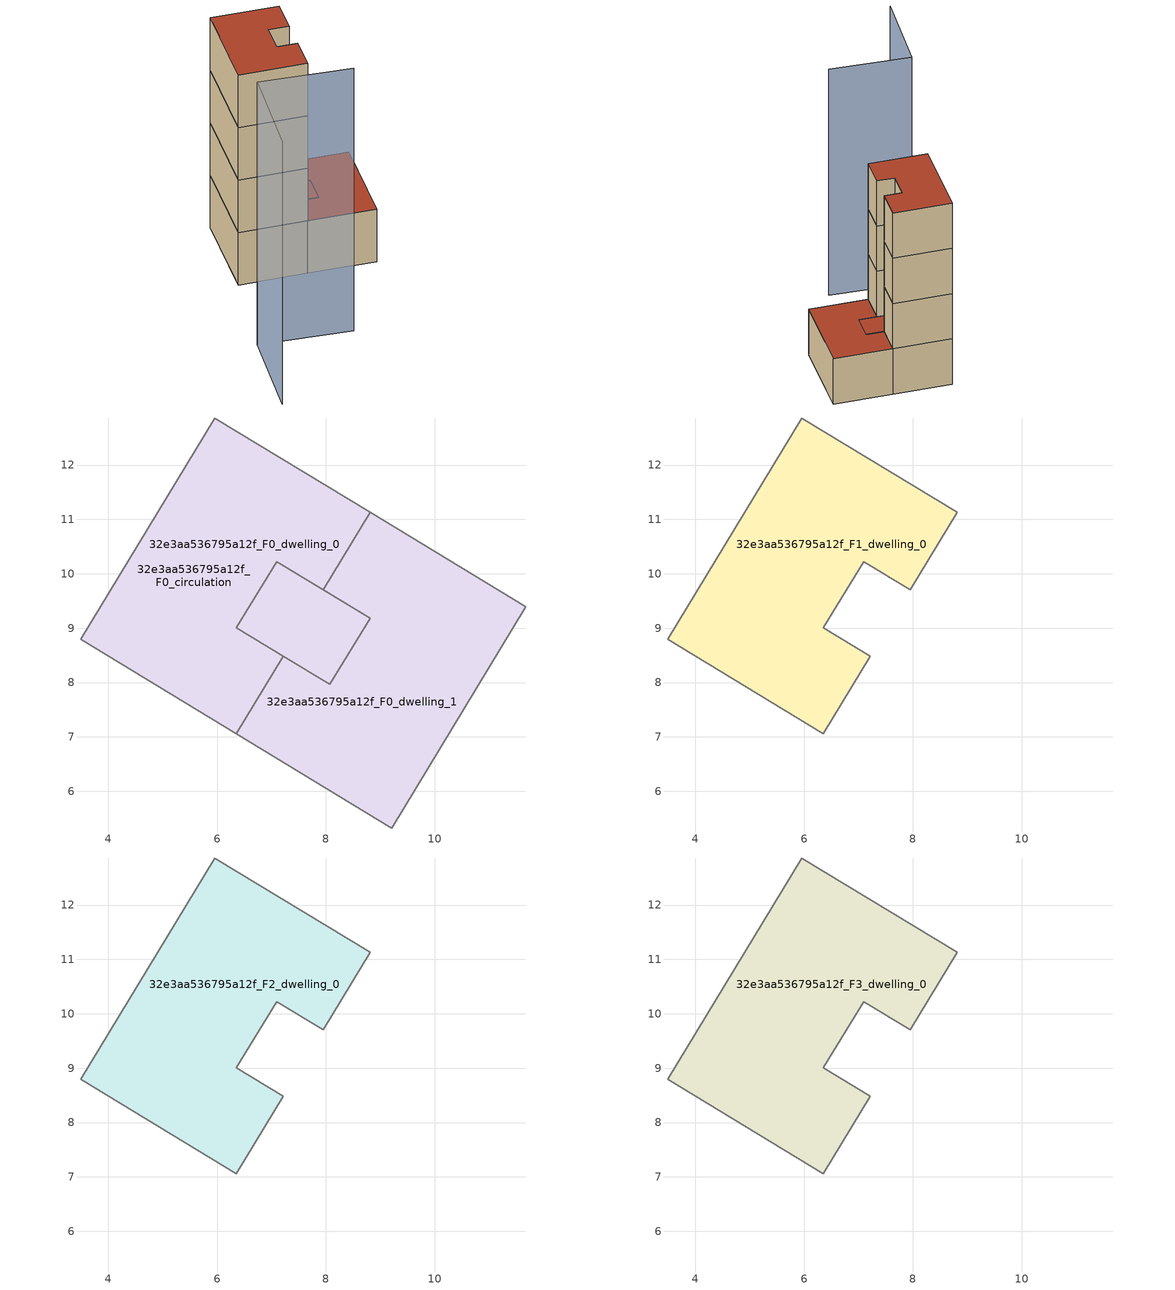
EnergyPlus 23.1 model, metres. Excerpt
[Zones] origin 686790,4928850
32e3aa536795a12f_F0_dwelling_0
 floor ground (EU_floor_Construction): 8.81,9.19 8.07,7.96 7.21,8.48 6.36,9 7.1,10.23 7.95,9.71 z0; 8.82,11.13 7.95,9.71 7.1,10.23 6.36,9 7.21,8.48 6.35,7.06 3.49,8.79 5.96,12.87 z0
 wall adiabatic (EU_wall_Construction): 8.82,11.13 5.96,12.87 3.49,8.79 6.35,7.06 / 6.36,9 7.1,10.23 7.95,9.71 z0:3
 wall to 32e3aa536795a12f_F0_dwelling_1 (EU_wall_Construction): 6.35,7.06 7.21,8.48 / 7.95,9.71 8.82,11.13 z0:3
 wall to 32e3aa536795a12f_F0_circulation (EU_wall_Construction): 7.21,8.48 6.36,9 z0:3
 roof outside (EU_floor_Construction): 8.07,7.96 8.81,9.19 7.95,9.71 7.1,10.23 6.36,9 7.21,8.48 z3
32e3aa536795a12f_F0_dwelling_1
 floor ground (EU_floor_Construction): 7.95,9.71 8.81,9.19 8.07,7.96 7.21,8.48 6.36,9 7.1,10.23 z0; 11.68,9.4 9.21,5.32 6.35,7.06 7.21,8.48 8.07,7.96 8.81,9.19 7.95,9.71 8.82,11.13 z0
 wall adiabatic (EU_wall_Construction): 7.95,9.71 8.81,9.19 / 6.35,7.06 9.21,5.32 11.68,9.4 8.82,11.13 / 8.07,7.96 7.21,8.48 z0:3
 wall to 32e3aa536795a12f_F0_circulation (EU_wall_Construction): 8.81,9.19 8.07,7.96 z0:3
 roof outside (EU_roof_Construction): 11.68,9.4 9.21,5.32 6.35,7.06 7.21,8.48 8.07,7.96 8.81,9.19 7.95,9.71 8.82,11.13 z3; 7.95,9.71 8.81,9.19 8.07,7.96 7.21,8.48 6.36,9 7.1,10.23 z3
32e3aa536795a12f_F0_circulation
 floor ground (EU_floor_Construction): 7.95,9.71 8.81,9.19 8.07,7.96 7.21,8.48 6.36,9 7.1,10.23 z0; 8.82,11.13 7.95,9.71 7.1,10.23 6.36,9 7.21,8.48 6.35,7.06 3.49,8.79 5.96,12.87 z0; 11.68,9.4 9.21,5.32 6.35,7.06 7.21,8.48 8.07,7.96 8.81,9.19 7.95,9.71 8.82,11.13 z0
 wall adiabatic (EU_wall_Construction): 8.81,9.19 7.1,10.23 6.36,9 / 7.21,8.48 8.07,7.96 z0:3
 roof outside (EU_roof_Construction): 7.21,8.48 6.36,9 7.1,10.23 7.95,9.71 8.82,11.13 5.96,12.87 3.49,8.79 6.35,7.06 z3; 8.07,7.96 8.81,9.19 7.95,9.71 7.1,10.23 6.36,9 7.21,8.48 z3; 9.21,5.32 11.68,9.4 8.82,11.13 7.95,9.71 8.81,9.19 8.07,7.96 7.21,8.48 6.35,7.06 z3
32e3aa536795a12f_F1_dwelling_0
 floor to 32e3aa536795a12f_F0_dwelling_0 (EU_floor_Construction): 8.82,11.13 7.95,9.71 7.1,10.23 6.36,9 7.21,8.48 6.35,7.06 3.49,8.79 5.96,12.87 z3
 wall adiabatic (EU_wall_Construction): 8.82,11.13 5.96,12.87 3.49,8.79 6.35,7.06 7.21,8.48 6.36,9 7.1,10.23 7.95,9.71 8.82,11.13 z3:6
32e3aa536795a12f_F2_dwelling_0
 floor to 32e3aa536795a12f_F1_dwelling_0 (EU_floor_Construction): 8.82,11.13 7.95,9.71 7.1,10.23 6.36,9 7.21,8.48 6.35,7.06 3.49,8.79 5.96,12.87 z6
 wall adiabatic (EU_wall_Construction): 8.82,11.13 5.96,12.87 3.49,8.79 6.35,7.06 7.21,8.48 6.36,9 7.1,10.23 7.95,9.71 8.82,11.13 z6:9
32e3aa536795a12f_F3_dwelling_0
 floor to 32e3aa536795a12f_F2_dwelling_0 (EU_floor_Construction): 8.82,11.13 7.95,9.71 7.1,10.23 6.36,9 7.21,8.48 6.35,7.06 3.49,8.79 5.96,12.87 z9
 wall adiabatic (EU_wall_Construction): 8.82,11.13 5.96,12.87 3.49,8.79 6.35,7.06 7.21,8.48 6.36,9 7.1,10.23 7.95,9.71 8.82,11.13 z9:12
 roof outside (EU_roof_Construction): 7.21,8.48 6.36,9 7.1,10.23 7.95,9.71 8.82,11.13 5.96,12.87 3.49,8.79 6.35,7.06 z12
shading: -2.08,0.86 0.59,4.93 / 0.59,4.93 4.45,2.4 z0:15
[Building]
EU S2 Campaign: North Axis=0; Terrain=City; Solar Distribution=FullExterior
[Site:Location]
Bologna: Latitude=44.5; Longitude=11.25; Time Zone=1; Elevation=37
[SizingPeriod:WeatherFileDays]
AnnualSizingPeriod: Begin Month=1; Begin Day of Month=1; End Month=12; End Day of Month=31; Day of Week for Start Day=Monday; Use Weather File Daylight Saving Period=No; Use Weather File Rain and Snow Indicators=No
[MATERIAL]
EU_InternalMass_Material: Roughness=MediumRough; Thickness=0.1; Conductivity=1; Density=1800; Specific Heat=900; Thermal Absorptance=0.9; Solar Absorptance=0.7; Visible Absorptance=0.7
[MATERIAL:NOMASS] Roughness=MediumRough; Thermal Absorptance=0.9; Solar Absorptance=0.7; Visible Absorptance=0.7
Name | Thermal Resistance
EU_wall_NoMass | 0.937881
EU_roof_NoMass | 0.548572
EU_floor_NoMass | 0.71348
[CONSTRUCTION]
EU_wall_Construction: EU_wall_NoMass
EU_roof_Construction: EU_roof_NoMass
EU_floor_Construction: EU_floor_NoMass
EU_InternalMass_Construction: EU_InternalMass_Material
[ZONE] Type=1; Multiplier=1; Ceiling Height=autocalculate; Floor Area=autocalculate; Part of Total Floor Area=Yes
Name | Volume
32e3aa536795a12f_F0_dwelling_0 | 52.106
32e3aa536795a12f_F1_dwelling_0; 32e3aa536795a12f_F2_dwelling_0; 32e3aa536795a12f_F3_dwelling_0 | 43.5007
32e3aa536795a12f_F0_dwelling_1 | 52.1045
32e3aa536795a12f_F0_circulation | 95.606
[INTERNALMASS] Construction=EU_InternalMass_Construction
Name | Zone or ZoneList | Surface Area
32e3aa536795a12f_F0_dwelling_0_EU_InternalMass | 32e3aa536795a12f_F0_dwelling_0 | 14.5001
32e3aa536795a12f_F0_dwelling_1_EU_InternalMass | 32e3aa536795a12f_F0_dwelling_1 | 14.5001
32e3aa536795a12f_F1_dwelling_0_EU_InternalMass | 32e3aa536795a12f_F1_dwelling_0 | 31.8684
32e3aa536795a12f_F2_dwelling_0_EU_InternalMass | 32e3aa536795a12f_F2_dwelling_0 | 31.8684
32e3aa536795a12f_F3_dwelling_0_EU_InternalMass | 32e3aa536795a12f_F3_dwelling_0 | 31.8684
[OTHEREQUIPMENT] Fuel Type=Electricity; Design Level Calculation Method=Watts/Area; Power per Zone Floor Area=1; Fraction Latent=0; Fraction Radiant=0; Fraction Lost=0; Carbon Dioxide Generation Rate=0; EndUse Subcategory=EU_Step8_InternalGains
Name | Zone or ZoneList or Space or SpaceList | Schedule
EU_Step8_InternalGain_32e3aa536795a12f_F0_dwelling_0_f000 | 32e3aa536795a12f_F0_dwelling_0 | EU_Step8_GainSchedule_32e3aa536795a12f_F0_dwelling_0_f000
EU_Step8_InternalGain_32e3aa536795a12f_F0_dwelling_1_f000 | 32e3aa536795a12f_F0_dwelling_1 | EU_Step8_GainSchedule_32e3aa536795a12f_F0_dwelling_1_f000
EU_Step8_InternalGain_32e3aa536795a12f_F1_dwelling_0_f000 | 32e3aa536795a12f_F1_dwelling_0 | EU_Step8_GainSchedule_32e3aa536795a12f_F1_dwelling_0_f000
EU_Step8_InternalGain_32e3aa536795a12f_F2_dwelling_0_f000 | 32e3aa536795a12f_F2_dwelling_0 | EU_Step8_GainSchedule_32e3aa536795a12f_F2_dwelling_0_f000
EU_Step8_InternalGain_32e3aa536795a12f_F3_dwelling_0_f000 | 32e3aa536795a12f_F3_dwelling_0 | EU_Step8_GainSchedule_32e3aa536795a12f_F3_dwelling_0_f000
[ZONEINFILTRATION:DESIGNFLOWRATE]
EU_Circulation_Infiltration_32e3aa536795a12f_F0_circulation: Zone or ZoneList or Space or SpaceList=32e3aa536795a12f_F0_circulation; Schedule=EU_AlwaysOn; Design Flow Rate Calculation Method=Flow/Area; Flow Rate per Floor Area=0.0005; Constant Term Coefficient=1; Temperature Term Coefficient=0; Velocity Term Coefficient=0; Velocity Squared Term Coefficient=0
[ZONEVENTILATION:DESIGNFLOWRATE] Schedule=EU_AlwaysOn; Design Flow Rate Calculation Method=AirChanges/Hour; Air Changes per Hour=0.687892; Ventilation Type=Natural; Fan Pressure Rise=0; Fan Total Efficiency=1; Constant Term Coefficient=1; Temperature Term Coefficient=0; Velocity Term Coefficient=0; Velocity Squared Term Coefficient=0; Minimum Indoor Temperature=-100; Maximum Indoor Temperature=100; Delta Temperature=-100; Minimum Outdoor Temperature=-100; Maximum Outdoor Temperature=100; Maximum Wind Speed=40
Name | Zone or ZoneList or Space or SpaceList
EU_ConstantAir_32e3aa536795a12f_F0_dwelling_0 | 32e3aa536795a12f_F0_dwelling_0
EU_ConstantAir_32e3aa536795a12f_F0_dwelling_1 | 32e3aa536795a12f_F0_dwelling_1
EU_ConstantAir_32e3aa536795a12f_F1_dwelling_0 | 32e3aa536795a12f_F1_dwelling_0
EU_ConstantAir_32e3aa536795a12f_F2_dwelling_0 | 32e3aa536795a12f_F2_dwelling_0
EU_ConstantAir_32e3aa536795a12f_F3_dwelling_0 | 32e3aa536795a12f_F3_dwelling_0
[HVACTEMPLATE:THERMOSTAT] Constant Heating Setpoint=20; Constant Cooling Setpoint=50
EU_HeatOnly_32e3aa536795a12f_F0_dwelling_0; EU_HeatOnly_32e3aa536795a12f_F0_dwelling_1; EU_HeatOnly_32e3aa536795a12f_F1_dwelling_0; EU_HeatOnly_32e3aa536795a12f_F2_dwelling_0; EU_HeatOnly_32e3aa536795a12f_F3_dwelling_0
[HVACTEMPLATE:ZONE:IDEALLOADSAIRSYSTEM] System Availability Schedule=EU_AlwaysOn; Maximum Heating Supply Air Temperature=50; Minimum Cooling Supply Air Temperature=13; Maximum Heating Supply Air Humidity Ratio=0.0156; Minimum Cooling Supply Air Humidity Ratio=0.0077; Heating Limit=NoLimit; Cooling Limit=NoLimit; Heating Availability Schedule=EU_AlwaysOn; Cooling Availability Schedule=EU_CoolingOff; Dehumidification Control Type=ConstantSensibleHeatRatio; Cooling Sensible Heat Ratio=0.7; Dehumidification Setpoint=60; Humidification Control Type=None; Humidification Setpoint=30; Outdoor Air Method=None; Outdoor Air Flow Rate per Person=0.00944; Outdoor Air Flow Rate per Zone Floor Area=0; Outdoor Air Flow Rate per Zone=0; Demand Controlled Ventilation Type=None; Outdoor Air Economizer Type=NoEconomizer; Heat Recovery Type=None; Sensible Heat Recovery Effectiveness=0.7; Latent Heat Recovery Effectiveness=0.65
Name | Template Thermostat
32e3aa536795a12f_F0_dwelling_0 | EU_HeatOnly_32e3aa536795a12f_F0_dwelling_0
32e3aa536795a12f_F0_dwelling_1 | EU_HeatOnly_32e3aa536795a12f_F0_dwelling_1
32e3aa536795a12f_F1_dwelling_0 | EU_HeatOnly_32e3aa536795a12f_F1_dwelling_0
32e3aa536795a12f_F2_dwelling_0 | EU_HeatOnly_32e3aa536795a12f_F2_dwelling_0
32e3aa536795a12f_F3_dwelling_0 | EU_HeatOnly_32e3aa536795a12f_F3_dwelling_0
[SIZING:ZONE] Zone Cooling Design Supply Air Temperature Input Method=SupplyAirTemperature; Zone Cooling Design Supply Air Temperature=13; Zone Heating Design Supply Air Temperature Input Method=SupplyAirTemperature; Zone Heating Design Supply Air Temperature=50; Zone Cooling Design Supply Air Humidity Ratio=0.008; Zone Heating Design Supply Air Humidity Ratio=0.008; Cooling Design Air Flow Method=DesignDay; Cooling Design Air Flow Rate=0; Cooling Minimum Air Flow per Zone Floor Area=0.000762; Cooling Minimum Air Flow=0; Cooling Minimum Air Flow Fraction=0.2; Heating Design Air Flow Method=DesignDay; Heating Design Air Flow Rate=0; Heating Maximum Air Flow per Zone Floor Area=0.002032; Heating Maximum Air Flow=0.141576; Heating Maximum Air Flow Fraction=0.3; Account for Dedicated Outdoor Air System=No; Dedicated Outdoor Air System Control Strategy=NeutralSupplyAir; Dedicated Outdoor Air Low Setpoint Temperature for Design=autosize; Dedicated Outdoor Air High Setpoint Temperature for Design=autosize; Zone Load Sizing Method=Sensible Load Only No Latent Load; Zone Latent Cooling Design Supply Air Humidity Ratio Input Method=HumidityRatioDifference; Zone Cooling Design Supply Air Humidity Ratio Difference=0.005; Zone Latent Heating Design Supply Air Humidity Ratio Input Method=HumidityRatioDifference; Zone Humidification Design Supply Air Humidity Ratio Difference=0.005
32e3aa536795a12f_F0_dwelling_0; 32e3aa536795a12f_F0_dwelling_1; 32e3aa536795a12f_F1_dwelling_0; 32e3aa536795a12f_F2_dwelling_0; 32e3aa536795a12f_F3_dwelling_0
[SCHEDULE:CONSTANT]
Name | Hourly Value
EU_AlwaysOn | 1
EU_CoolingOff | 0
[SCHEDULE:FILE] Column Number=1; Rows to Skip at Top=0; Number of Hours of Data=8760; Column Separator=Comma; Interpolate to Timestep=No; Minutes per Item=60; Adjust Schedule for Daylight Savings=Yes
Name | File
EU_Step8_GainSchedule_32e3aa536795a12f_F0_dwelling_0_f000 | ../../schedules/32e3aa536795a12f/32e3aa536795a12f_F0_dwelling_0_f000_gain.csv
EU_Step8_GainSchedule_32e3aa536795a12f_F0_dwelling_1_f000 | ../../schedules/32e3aa536795a12f/32e3aa536795a12f_F0_dwelling_1_f000_gain.csv
EU_Step8_GainSchedule_32e3aa536795a12f_F1_dwelling_0_f000 | ../../schedules/32e3aa536795a12f/32e3aa536795a12f_F1_dwelling_0_f000_gain.csv
EU_Step8_GainSchedule_32e3aa536795a12f_F2_dwelling_0_f000 | ../../schedules/32e3aa536795a12f/32e3aa536795a12f_F2_dwelling_0_f000_gain.csv
EU_Step8_GainSchedule_32e3aa536795a12f_F3_dwelling_0_f000 | ../../schedules/32e3aa536795a12f/32e3aa536795a12f_F3_dwelling_0_f000_gain.csv
